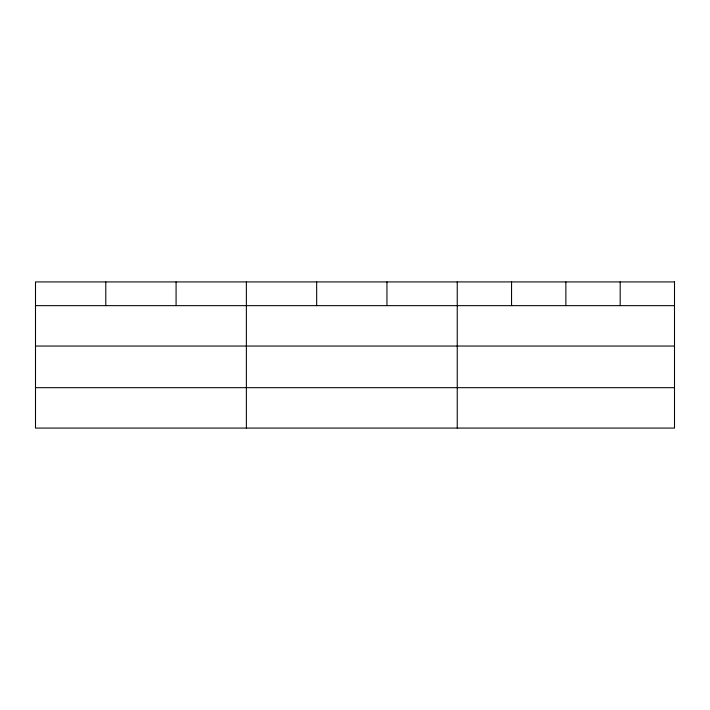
<?xml version="1.0" encoding="UTF-8"?>
<svg xmlns="http://www.w3.org/2000/svg" width="710" height="710" viewBox="0 0 710 710"><rect width="100%" height="100%" fill="white"/><g stroke="black" fill="none" stroke-linecap="round" stroke-linejoin="round"><path stroke-width="1.06" d="M35.5 305.646L674.5 305.646M35.5 346.045L674.5 346.045M35.5 387.678L674.5 387.678M620.185 281.923L620.185 305.646M565.87 281.923L565.87 305.646M511.555 281.923L511.555 305.646M457.24 281.923L457.24 428.077M386.95 281.923L386.95 305.646M316.66 281.923L316.66 305.646M246.37 281.923L246.37 428.077M176.08 281.923L176.08 305.646M105.79 281.923L105.79 305.646M674.5 281.923L35.5 281.923L35.5 428.077L674.5 428.077L674.5 281.923"/></g></svg>
